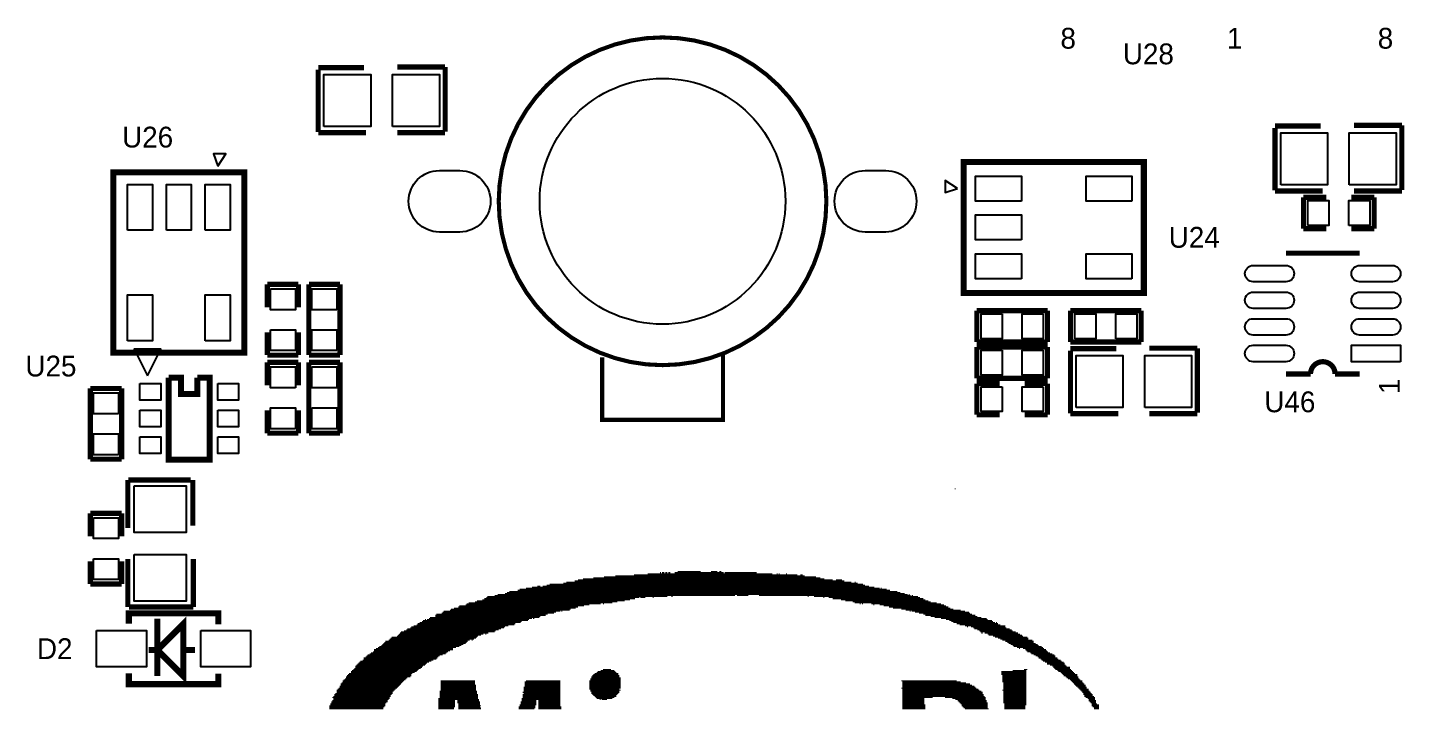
# Model space of a CAD drawing. Extents: x -41 to 160, y -9 to 129.
# Drawn here: x 2.4 to 36.02, y 68.52 to 85.14 of the extents above; entities that cross this region are included whole.
import ezdxf
from ezdxf.enums import TextEntityAlignment as Align

# ---------------------------------------------------------------- set-up
doc = ezdxf.new("R2010")
doc.units = 0
for name, color, linetype in [('BG_SILKSCREEN_TOP', 7, 'CONTINUOUS'), ('MA_PEN3', 7, 'CONTINUOUS'), ('PG_SILKSCREEN_TOP', 2, 'CONTINUOUS'), ('PIN_TOP', 1, 'CONTINUOUS'), ('RD_SILKSCREEN_TOP', 40, 'CONTINUOUS')]:
    doc.layers.add(name, color=color, linetype=linetype)

msp = doc.modelspace()

# ---------------------------------------------------------------- linework, layer by layer
at = {"layer": 'MA_PEN3', "const_width": 0.0254}
for points in [[(25.03678, 73.87844), (25.06218, 73.87844)], [(15.56004, 71.60514), (22.51964, 71.60514)], [(15.76324, 71.63054), (22.34184, 71.63054)], [(15.83944, 71.65594), (22.06244, 71.65594)], [(15.96644, 71.68134), (21.85924, 71.68134)], [(16.22044, 71.70674), (21.75764, 71.70674)], [(16.47444, 71.73214), (21.65604, 71.73214)], [(16.75384, 71.75754), (21.37664, 71.75754)], [(17.21104, 71.78294), (21.19884, 71.78294)], [(17.54124, 71.80834), (20.58924, 71.80834)], [(17.84604, 71.83374), (17.87144, 71.83374)], [(17.89684, 71.83374), (17.94764, 71.83374)], [(17.97304, 71.83374), (18.02384, 71.83374)], [(18.04924, 71.83374), (18.10004, 71.83374)], [(18.20164, 71.83374), (19.39544, 71.83374)], [(18.27784, 71.85914), (18.83664, 71.85914)], [(19.09064, 71.85914), (19.24304, 71.85914)], [(19.29384, 71.85914), (19.34464, 71.85914)], [(19.42084, 71.83374), (20.20824, 71.83374)], [(20.69084, 71.80834), (20.71624, 71.80834)], [(20.74164, 71.80834), (20.76704, 71.80834)], [(20.91944, 71.80834), (20.94484, 71.80834)], [(21.27504, 71.78294), (21.32584, 71.78294)], [(22.13864, 71.65594), (22.29104, 71.65594)], [(22.59584, 71.60514), (22.62124, 71.60514)], [(13.80744, 71.27494), (19.67484, 71.27494)], [(13.88364, 71.30034), (23.89124, 71.30034)], [(14.06144, 71.32574), (23.81504, 71.32574)], [(14.11224, 71.35114), (23.71344, 71.35114)], [(14.16304, 71.37654), (23.63724, 71.37654)], [(14.36624, 71.40194), (23.45944, 71.40194)], [(14.41704, 71.42734), (23.38324, 71.42734)], [(14.56944, 71.45274), (23.20544, 71.45274)], [(14.72184, 71.47814), (23.07844, 71.47814)], [(14.84884, 71.50354), (14.92504, 71.50354)], [(14.97584, 71.50354), (22.95144, 71.50354)], [(15.07744, 71.52894), (22.84984, 71.52894)], [(15.15364, 71.55434), (22.79904, 71.55434)], [(15.48384, 71.57974), (22.67204, 71.57974)], [(19.72564, 71.27494), (20.00504, 71.27494)], [(20.25904, 71.27494), (23.96744, 71.27494)], [(23.23084, 71.45274), (23.25624, 71.45274)], [(23.91664, 71.30034), (23.94204, 71.30034)], [(23.99284, 71.27494), (24.01824, 71.27494)], [(12.74064, 70.94474), (15.66164, 70.94474)], [(12.81684, 70.97014), (15.78864, 70.97014)], [(12.91844, 70.99554), (15.83944, 70.99554)], [(12.94384, 71.02094), (15.99184, 71.02094)], [(13.09624, 71.04634), (16.11884, 71.04634)], [(13.12164, 71.07174), (16.39824, 71.07174)], [(13.17244, 71.09714), (16.67764, 71.09714)], [(13.32484, 71.12254), (16.80464, 71.12254)], [(13.37564, 71.14794), (16.98244, 71.14794)], [(13.50264, 71.17334), (17.10944, 71.17334)], [(13.55344, 71.19874), (17.23644, 71.19874)], [(13.60424, 71.22414), (17.33804, 71.22414)], [(13.62964, 71.24954), (18.02384, 71.24954)], [(16.44904, 71.07174), (16.47444, 71.07174)], [(17.36344, 71.22414), (17.49044, 71.22414)], [(17.66824, 71.22414), (17.69364, 71.22414)], [(18.12544, 71.24954), (18.15084, 71.24954)], [(21.45284, 71.24954), (21.47824, 71.24954)], [(21.60524, 71.24954), (24.14524, 71.24954)], [(21.83384, 71.22414), (21.85924, 71.22414)], [(21.96084, 71.22414), (24.19604, 71.22414)], [(22.06244, 71.19874), (24.27224, 71.19874)], [(22.26564, 71.17334), (24.32304, 71.17334)], [(22.36724, 71.14794), (24.39924, 71.14794)], [(22.54504, 71.12254), (24.45004, 71.12254)], [(22.59584, 71.09714), (24.60244, 71.09714)], [(22.72284, 71.07174), (22.74824, 71.07174)], [(22.77364, 71.07174), (22.79904, 71.07174)], [(23.00224, 71.07174), (24.70404, 71.07174)], [(23.05304, 71.04634), (23.07844, 71.04634)], [(23.20544, 71.04634), (24.78024, 71.04634)], [(23.30704, 71.02094), (24.83104, 71.02094)], [(23.43404, 70.99554), (24.88184, 70.99554)], [(23.53564, 70.97014), (24.93264, 70.97014)], [(23.73884, 70.94474), (25.00884, 70.94474)], [(11.97864, 70.61454), (14.44244, 70.61454)], [(12.02944, 70.63994), (14.46784, 70.63994)], [(12.05484, 70.66534), (14.62024, 70.66534)], [(12.10564, 70.69074), (12.13104, 70.69074)], [(12.15644, 70.69074), (14.64564, 70.69074)], [(12.20724, 70.71614), (14.72184, 70.71614)], [(12.23264, 70.74154), (14.89964, 70.74154)], [(12.35964, 70.79234), (15.05204, 70.79234)], [(12.35964, 70.76694), (14.92504, 70.76694)], [(12.38504, 70.81774), (15.10284, 70.81774)], [(12.51204, 70.84314), (15.25524, 70.84314)], [(12.53744, 70.86854), (15.30604, 70.86854)], [(12.56284, 70.89394), (15.40764, 70.89394)], [(12.71524, 70.91934), (15.63624, 70.91934)], [(14.74724, 70.71614), (14.77264, 70.71614)], [(15.43304, 70.89394), (15.45844, 70.89394)], [(23.84044, 70.91934), (25.18664, 70.91934)], [(23.94204, 70.89394), (23.96744, 70.89394)], [(23.99284, 70.89394), (25.28824, 70.89394)], [(24.06904, 70.86854), (25.38984, 70.86854)], [(24.17064, 70.84314), (25.41524, 70.84314)], [(24.27224, 70.81774), (25.46604, 70.81774)], [(24.32304, 70.79234), (25.54224, 70.79234)], [(24.45004, 70.76694), (25.59304, 70.76694)], [(24.55164, 70.74154), (25.69464, 70.74154)], [(24.70404, 70.71614), (25.82164, 70.71614)], [(24.83104, 70.69074), (25.84704, 70.69074)], [(24.90724, 70.66534), (25.94864, 70.66534)], [(24.95804, 70.63994), (25.97404, 70.63994)], [(25.00884, 70.61454), (26.02484, 70.61454)], [(26.05024, 70.61454), (26.07564, 70.61454)], [(11.29284, 70.25894), (13.37564, 70.25894)], [(11.41984, 70.28434), (13.40104, 70.28434)], [(11.44524, 70.30974), (13.47724, 70.30974)], [(11.47064, 70.33514), (13.52804, 70.33514)], [(11.49604, 70.36054), (13.65504, 70.36054)], [(11.52144, 70.38594), (13.80744, 70.38594)], [(11.59764, 70.41134), (13.83284, 70.41134)], [(11.64844, 70.43674), (13.90904, 70.43674)], [(11.67384, 70.46214), (13.95984, 70.46214)], [(11.75004, 70.48754), (14.03604, 70.48754)], [(11.77544, 70.51294), (14.06144, 70.51294)], [(11.82624, 70.53834), (14.13764, 70.53834)], [(11.90244, 70.56374), (14.29004, 70.56374)], [(11.92784, 70.58914), (14.31544, 70.58914)], [(13.57884, 70.33514), (13.60424, 70.33514)], [(25.08504, 70.58914), (26.10104, 70.58914)], [(25.16124, 70.56374), (26.15184, 70.56374)], [(25.28824, 70.53834), (26.27884, 70.53834)], [(25.33904, 70.51294), (25.36444, 70.51294)], [(25.44064, 70.51294), (26.27884, 70.51294)], [(25.49144, 70.48754), (26.30424, 70.48754)], [(25.51684, 70.46214), (26.38044, 70.46214)], [(25.59304, 70.43674), (26.43124, 70.43674)], [(25.64384, 70.41134), (26.45664, 70.41134)], [(25.66924, 70.38594), (26.53284, 70.38594)], [(25.69464, 70.36054), (25.72004, 70.36054)], [(25.77084, 70.36054), (26.58364, 70.36054)], [(25.84704, 70.33514), (26.63444, 70.33514)], [(25.87244, 70.30974), (26.68524, 70.30974)], [(25.97404, 70.28434), (26.71064, 70.28434)], [(26.02484, 70.25894), (26.81224, 70.25894)], [(10.86104, 69.95414), (12.79144, 69.95414)], [(10.86104, 69.92874), (12.71524, 69.92874)], [(10.91184, 69.97954), (12.79144, 69.97954)], [(10.96264, 70.00494), (12.86764, 70.00494)], [(10.98804, 70.03034), (12.94384, 70.03034)], [(11.03884, 70.05574), (12.99464, 70.05574)], [(11.06424, 70.08114), (13.04544, 70.08114)], [(11.08964, 70.10654), (13.09624, 70.10654)], [(11.11504, 70.13194), (13.12164, 70.13194)], [(11.14044, 70.15734), (13.14704, 70.15734)], [(11.21664, 70.18274), (13.19784, 70.18274)], [(11.24204, 70.20814), (13.29944, 70.20814)], [(11.26744, 70.23354), (13.35024, 70.23354)], [(13.24864, 70.18274), (13.27404, 70.18274)], [(26.10104, 70.23354), (26.83764, 70.23354)], [(26.15184, 70.20814), (26.83764, 70.20814)], [(26.20264, 70.18274), (26.93924, 70.18274)], [(26.27884, 70.15734), (26.96464, 70.15734)], [(26.32964, 70.13194), (26.96464, 70.13194)], [(26.35504, 70.10654), (27.01544, 70.10654)], [(26.40584, 70.08114), (27.06624, 70.08114)], [(26.45664, 70.05574), (27.09164, 70.05574)], [(26.48204, 70.03034), (27.16784, 70.03034)], [(26.55824, 70.00494), (27.19324, 70.00494)], [(26.60904, 69.97954), (26.63444, 69.97954)], [(26.71064, 69.97954), (27.21864, 69.97954)], [(26.76144, 69.95414), (27.26944, 69.95414)], [(26.78684, 69.92874), (27.29484, 69.92874)], [(10.45464, 69.59854), (12.13104, 69.59854)], [(10.48004, 69.62394), (12.15644, 69.62394)], [(10.50544, 69.64934), (12.20724, 69.64934)], [(10.53084, 69.67474), (12.25804, 69.67474)], [(10.58164, 69.70014), (12.30884, 69.70014)], [(10.60704, 69.75094), (12.41044, 69.75094)], [(10.60704, 69.72554), (12.38504, 69.72554)], [(10.65784, 69.77634), (12.43584, 69.77634)], [(10.68324, 69.80174), (12.46124, 69.80174)], [(10.70864, 69.82714), (12.53744, 69.82714)], [(10.75944, 69.85254), (12.61364, 69.85254)], [(10.78484, 69.87794), (12.63904, 69.87794)], [(10.83564, 69.90334), (12.66444, 69.90334)], [(26.81224, 69.90334), (27.32024, 69.90334)], [(26.88844, 69.87794), (27.37104, 69.87794)], [(26.91384, 69.85254), (27.42184, 69.85254)], [(26.96464, 69.82714), (27.47264, 69.82714)], [(27.01544, 69.80174), (27.49804, 69.80174)], [(27.06624, 69.77634), (27.49804, 69.77634)], [(27.09164, 69.75094), (27.54884, 69.75094)], [(27.14244, 69.72554), (27.57424, 69.72554)], [(27.16784, 69.70014), (27.62504, 69.70014)], [(27.19324, 69.67474), (27.65044, 69.67474)], [(27.24404, 69.64934), (27.70124, 69.64934)], [(27.29484, 69.62394), (27.72664, 69.62394)], [(27.29484, 69.59854), (27.72664, 69.59854)], [(10.17524, 69.29374), (11.75004, 69.29374)], [(10.17524, 69.26834), (11.67384, 69.26834)], [(10.20064, 69.31914), (11.77544, 69.31914)], [(10.22604, 69.34454), (11.77544, 69.34454)], [(10.25144, 69.36994), (11.80084, 69.36994)], [(10.30224, 69.42074), (11.90244, 69.42074)], [(10.30224, 69.39534), (11.85164, 69.39534)], [(10.32764, 69.44614), (11.92784, 69.44614)], [(10.35304, 69.47154), (11.95324, 69.47154)], [(10.37844, 69.49694), (12.00404, 69.49694)], [(10.40384, 69.54774), (12.05484, 69.54774)], [(10.40384, 69.52234), (12.02944, 69.52234)], [(10.42924, 69.57314), (12.10564, 69.57314)], [(16.16964, 69.29374), (16.85544, 69.29374)], [(16.16964, 69.26834), (16.88084, 69.26834)], [(16.19504, 69.31914), (16.85544, 69.31914)], [(16.22044, 69.34454), (16.83004, 69.34454)], [(16.24584, 69.36994), (16.83004, 69.36994)], [(16.29664, 69.39534), (16.77924, 69.39534)], [(16.32204, 69.42074), (16.75384, 69.42074)], [(16.39824, 69.44614), (16.72844, 69.44614)], [(16.44904, 69.47154), (16.65224, 69.47154)], [(26.17724, 69.42074), (26.78684, 69.42074)], [(26.17724, 69.39534), (26.78684, 69.39534)], [(26.17724, 69.36994), (26.78684, 69.36994)], [(26.17724, 69.34454), (26.78684, 69.34454)], [(26.20264, 69.31914), (26.78684, 69.31914)], [(26.20264, 69.29374), (26.78684, 69.29374)], [(26.20264, 69.26834), (26.78684, 69.26834)], [(26.45664, 69.44614), (26.78684, 69.44614)], [(26.73604, 69.47154), (26.81224, 69.47154)], [(27.37104, 69.57314), (27.75204, 69.57314)], [(27.42184, 69.54774), (27.77744, 69.54774)], [(27.44724, 69.52234), (27.85364, 69.52234)], [(27.47264, 69.49694), (27.85364, 69.49694)], [(27.49804, 69.47154), (27.87904, 69.47154)], [(27.54884, 69.44614), (27.90444, 69.44614)], [(27.57424, 69.42074), (27.92984, 69.42074)], [(27.62504, 69.39534), (27.95524, 69.39534)], [(27.65044, 69.36994), (27.98064, 69.36994)], [(27.67584, 69.34454), (28.03144, 69.34454)], [(27.70124, 69.31914), (28.03144, 69.31914)], [(27.75204, 69.29374), (28.05684, 69.29374)], [(27.77744, 69.26834), (28.05684, 69.26834)], [(9.94664, 68.96354), (11.36904, 68.96354)], [(9.94664, 68.93814), (11.34364, 68.93814)], [(9.94664, 68.91274), (11.31824, 68.91274)], [(9.97204, 68.98894), (11.39444, 68.98894)], [(9.99744, 69.01434), (11.41984, 69.01434)], [(10.02284, 69.06514), (11.47064, 69.06514)], [(10.02284, 69.03974), (11.44524, 69.03974)], [(10.04824, 69.11594), (11.52144, 69.11594)], [(10.04824, 69.09054), (11.49604, 69.09054)], [(10.07364, 69.14134), (11.54684, 69.14134)], [(10.09904, 69.19214), (11.59764, 69.19214)], [(10.09904, 69.16674), (11.57224, 69.16674)], [(10.12444, 69.21754), (11.62304, 69.21754)], [(10.14984, 69.24294), (11.64844, 69.24294)], [(12.46124, 68.93814), (13.37564, 68.93814)], [(12.46124, 68.91274), (13.37564, 68.91274)], [(12.48664, 69.19214), (13.32484, 69.19214)], [(12.48664, 69.16674), (13.32484, 69.16674)], [(12.48664, 69.14134), (13.32484, 69.14134)], [(12.48664, 69.11594), (13.32484, 69.11594)], [(12.48664, 69.09054), (13.35024, 69.09054)], [(12.48664, 69.06514), (13.35024, 69.06514)], [(12.48664, 69.03974), (13.35024, 69.03974)], [(12.48664, 69.01434), (13.35024, 69.01434)], [(12.48664, 68.98894), (13.35024, 68.98894)], [(12.48664, 68.96354), (13.35024, 68.96354)], [(14.49324, 68.91274), (15.40764, 68.91274)], [(14.51864, 69.03974), (15.40764, 69.03974)], [(14.51864, 69.01434), (15.40764, 69.01434)], [(14.51864, 68.98894), (15.40764, 68.98894)], [(14.51864, 68.96354), (15.40764, 68.96354)], [(14.51864, 68.93814), (15.40764, 68.93814)], [(14.54404, 69.16674), (15.40764, 69.16674)], [(14.54404, 69.14134), (15.40764, 69.14134)], [(14.54404, 69.11594), (15.40764, 69.11594)], [(14.54404, 69.09054), (15.40764, 69.09054)], [(14.54404, 69.06514), (15.40764, 69.06514)], [(14.56944, 69.19214), (15.40764, 69.19214)], [(16.11884, 69.19214), (16.88084, 69.19214)], [(16.11884, 69.16674), (16.88084, 69.16674)], [(16.11884, 69.14134), (16.88084, 69.14134)], [(16.11884, 69.11594), (16.88084, 69.11594)], [(16.11884, 69.09054), (16.88084, 69.09054)], [(16.11884, 69.06514), (16.88084, 69.06514)], [(16.11884, 69.03974), (16.88084, 69.03974)], [(16.11884, 69.01434), (16.88084, 69.01434)], [(16.11884, 68.98894), (16.85544, 68.98894)], [(16.14424, 69.24294), (16.88084, 69.24294)], [(16.14424, 69.21754), (16.88084, 69.21754)], [(16.14424, 68.96354), (16.88084, 68.96354)], [(16.14424, 68.93814), (16.85544, 68.93814)], [(16.16964, 68.91274), (16.85544, 68.91274)], [(23.73884, 69.19214), (25.08504, 69.19214)], [(23.73884, 69.01434), (25.56764, 69.01434)], [(23.76424, 69.16674), (25.18664, 69.16674)], [(23.76424, 69.14134), (25.31364, 69.14134)], [(23.76424, 69.11594), (25.41524, 69.11594)], [(23.76424, 69.09054), (25.46604, 69.09054)], [(23.76424, 69.06514), (25.51684, 69.06514)], [(23.76424, 69.03974), (25.54224, 69.03974)], [(23.76424, 68.98894), (25.61844, 68.98894)], [(23.76424, 68.96354), (25.64384, 68.96354)], [(23.76424, 68.93814), (25.69464, 68.93814)], [(23.76424, 68.91274), (25.72004, 68.91274)], [(26.20264, 69.24294), (26.78684, 69.24294)], [(26.20264, 69.21754), (26.78684, 69.21754)], [(26.20264, 69.19214), (26.78684, 69.19214)], [(26.20264, 69.16674), (26.78684, 69.16674)], [(26.20264, 68.96354), (26.78684, 68.96354)], [(26.22804, 69.14134), (26.78684, 69.14134)], [(26.22804, 69.11594), (26.78684, 69.11594)], [(26.22804, 69.09054), (26.78684, 69.09054)], [(26.22804, 69.06514), (26.78684, 69.06514)], [(26.22804, 69.03974), (26.78684, 69.03974)], [(26.22804, 69.01434), (26.78684, 69.01434)], [(26.22804, 68.98894), (26.78684, 68.98894)], [(26.22804, 68.93814), (26.78684, 68.93814)], [(26.22804, 68.91274), (26.78684, 68.91274)], [(27.80284, 69.24294), (28.08224, 69.24294)], [(27.85364, 69.21754), (28.10764, 69.21754)], [(27.87904, 69.19214), (28.15844, 69.19214)], [(27.90444, 69.16674), (28.15844, 69.16674)], [(27.92984, 69.14134), (28.18384, 69.14134)], [(27.95524, 69.11594), (28.20924, 69.11594)], [(27.98064, 69.09054), (28.23464, 69.09054)], [(28.00604, 69.06514), (28.23464, 69.06514)], [(28.03144, 69.03974), (28.26004, 69.03974)], [(28.05684, 69.01434), (28.26004, 69.01434)], [(28.08224, 68.98894), (28.31084, 68.98894)], [(28.10764, 68.96354), (28.31084, 68.96354)], [(28.13304, 68.93814), (28.33624, 68.93814)], [(28.15844, 68.91274), (28.36164, 68.91274)], [(9.76884, 68.58254), (11.14044, 68.58254)], [(9.79424, 68.63334), (11.14044, 68.63334)], [(9.79424, 68.60794), (11.14044, 68.60794)], [(9.81964, 68.68414), (11.19124, 68.68414)], [(9.81964, 68.65874), (11.16584, 68.65874)], [(9.84504, 68.78574), (11.24204, 68.78574)], [(9.84504, 68.70954), (11.19124, 68.70954)], [(9.87044, 68.81114), (11.26744, 68.81114)], [(9.87044, 68.76034), (11.24204, 68.76034)], [(9.87044, 68.73494), (11.21664, 68.73494)], [(9.89584, 68.86194), (11.29284, 68.86194)], [(9.89584, 68.83654), (11.26744, 68.83654)], [(9.92124, 68.88734), (11.31824, 68.88734)], [(12.43584, 68.76034), (13.40104, 68.76034)], [(12.43584, 68.73494), (13.42644, 68.73494)], [(12.43584, 68.70954), (12.84224, 68.70954)], [(12.43584, 68.68414), (12.84224, 68.68414)], [(12.43584, 68.65874), (12.84224, 68.65874)], [(12.43584, 68.63334), (12.84224, 68.63334)], [(12.43584, 68.60794), (12.84224, 68.60794)], [(12.43584, 68.58254), (12.84224, 68.58254)], [(12.46124, 68.88734), (13.37564, 68.88734)], [(12.46124, 68.86194), (13.40104, 68.86194)], [(12.46124, 68.83654), (13.40104, 68.83654)], [(12.46124, 68.81114), (13.40104, 68.81114)], [(12.46124, 68.78574), (13.40104, 68.78574)], [(12.89304, 68.70954), (13.42644, 68.70954)], [(12.89304, 68.68414), (13.45184, 68.68414)], [(12.89304, 68.65874), (13.45184, 68.65874)], [(12.91844, 68.63334), (13.45184, 68.63334)], [(12.91844, 68.60794), (13.45184, 68.60794)], [(12.91844, 68.58254), (13.47724, 68.58254)], [(14.41704, 68.60794), (14.82344, 68.60794)], [(14.41704, 68.58254), (14.79804, 68.58254)], [(14.44244, 68.68414), (14.82344, 68.68414)], [(14.44244, 68.65874), (14.82344, 68.65874)], [(14.44244, 68.63334), (14.82344, 68.63334)], [(14.46784, 68.76034), (15.40764, 68.76034)], [(14.46784, 68.73494), (15.40764, 68.73494)], [(14.46784, 68.70954), (14.82344, 68.70954)], [(14.49324, 68.86194), (15.40764, 68.86194)], [(14.49324, 68.83654), (15.40764, 68.83654)], [(14.49324, 68.81114), (15.40764, 68.81114)], [(14.49324, 68.78574), (15.40764, 68.78574)], [(14.51864, 68.88734), (15.40764, 68.88734)], [(14.87424, 68.70954), (15.40764, 68.70954)], [(14.87424, 68.68414), (15.40764, 68.68414)], [(14.87424, 68.65874), (15.40764, 68.65874)], [(14.87424, 68.63334), (15.40764, 68.63334)], [(14.87424, 68.60794), (15.40764, 68.60794)], [(14.87424, 68.58254), (15.40764, 68.58254)], [(16.16964, 68.88734), (16.83004, 68.88734)], [(16.19504, 68.86194), (16.80464, 68.86194)], [(16.22044, 68.83654), (16.77924, 68.83654)], [(16.24584, 68.81114), (16.77924, 68.81114)], [(16.27124, 68.78574), (16.72844, 68.78574)], [(16.29664, 68.76034), (16.67764, 68.76034)], [(16.37284, 68.73494), (16.39824, 68.73494)], [(16.42364, 68.73494), (16.55064, 68.73494)], [(23.76424, 68.88734), (25.72004, 68.88734)], [(23.76424, 68.86194), (25.74544, 68.86194)], [(23.76424, 68.83654), (25.74544, 68.83654)], [(23.76424, 68.81114), (25.77084, 68.81114)], [(23.76424, 68.78574), (24.50084, 68.78574)], [(23.76424, 68.76034), (24.29764, 68.76034)], [(23.76424, 68.73494), (24.29764, 68.73494)], [(23.76424, 68.70954), (24.29764, 68.70954)], [(23.76424, 68.68414), (24.29764, 68.68414)], [(23.76424, 68.65874), (24.29764, 68.65874)], [(23.76424, 68.63334), (24.29764, 68.63334)], [(23.76424, 68.60794), (24.32304, 68.60794)], [(23.76424, 68.58254), (24.32304, 68.58254)], [(24.80564, 68.78574), (25.79624, 68.78574)], [(24.98344, 68.76034), (25.79624, 68.76034)], [(25.05964, 68.73494), (25.79624, 68.73494)], [(25.11044, 68.70954), (25.82164, 68.70954)], [(25.13584, 68.68414), (25.82164, 68.68414)], [(25.16124, 68.65874), (25.84704, 68.65874)], [(25.18664, 68.63334), (25.84704, 68.63334)], [(25.21204, 68.60794), (25.84704, 68.60794)], [(25.21204, 68.58254), (25.84704, 68.58254)], [(26.22804, 68.88734), (26.78684, 68.88734)], [(26.22804, 68.86194), (26.78684, 68.86194)], [(26.22804, 68.83654), (26.78684, 68.83654)], [(26.22804, 68.81114), (26.78684, 68.81114)], [(26.22804, 68.78574), (26.78684, 68.78574)], [(26.22804, 68.76034), (26.78684, 68.76034)], [(26.22804, 68.73494), (26.78684, 68.73494)], [(26.22804, 68.70954), (26.78684, 68.70954)], [(26.22804, 68.68414), (26.78684, 68.68414)], [(26.22804, 68.65874), (26.78684, 68.65874)], [(26.25344, 68.63334), (26.78684, 68.63334)], [(26.25344, 68.60794), (26.78684, 68.60794)], [(26.25344, 68.58254), (26.76144, 68.58254)], [(28.18384, 68.88734), (28.38704, 68.88734)], [(28.18384, 68.86194), (28.41244, 68.86194)], [(28.20924, 68.83654), (28.41244, 68.83654)], [(28.20924, 68.81114), (28.43784, 68.81114)], [(28.23464, 68.78574), (28.46324, 68.78574)], [(28.28544, 68.76034), (28.46324, 68.76034)], [(28.31084, 68.73494), (28.46324, 68.73494)], [(28.31084, 68.70954), (28.48864, 68.70954)], [(28.33624, 68.68414), (28.48864, 68.68414)], [(28.36164, 68.65874), (28.48864, 68.65874)], [(28.38704, 68.63334), (28.51404, 68.63334)], [(28.38704, 68.60794), (28.56484, 68.60794)], [(28.38704, 68.58254), (28.56484, 68.58254)], [(9.76884, 68.55714), (11.11504, 68.55714)], [(9.76884, 68.53174), (11.08964, 68.53174)], [(9.76884, 68.50634), (11.08964, 68.50634)], [(12.43584, 68.55714), (12.84224, 68.55714)], [(12.43584, 68.53174), (12.81684, 68.53174)], [(12.43584, 68.50634), (12.81684, 68.50634)], [(12.91844, 68.55714), (13.45184, 68.55714)], [(12.91844, 68.53174), (13.47724, 68.53174)], [(12.91844, 68.50634), (13.47724, 68.50634)], [(14.39164, 68.55714), (14.79804, 68.55714)], [(14.39164, 68.53174), (14.79804, 68.53174)], [(14.39164, 68.50634), (14.77264, 68.50634)], [(14.87424, 68.55714), (15.43304, 68.55714)], [(14.87424, 68.53174), (15.43304, 68.53174)], [(14.87424, 68.50634), (15.43304, 68.50634)], [(23.76424, 68.55714), (24.32304, 68.55714)], [(23.76424, 68.53174), (24.32304, 68.53174)], [(23.76424, 68.50634), (24.32304, 68.50634)], [(25.23744, 68.55714), (25.84704, 68.55714)], [(25.26284, 68.53174), (25.84704, 68.53174)], [(25.28824, 68.50634), (25.87244, 68.50634)], [(26.25344, 68.55714), (26.76144, 68.55714)], [(26.25344, 68.53174), (26.76144, 68.53174)], [(26.25344, 68.50634), (26.76144, 68.50634)], [(28.41244, 68.55714), (28.56484, 68.55714)], [(28.43784, 68.53174), (28.56484, 68.53174)], [(28.43784, 68.50634), (28.56484, 68.50634)]]:
    msp.add_lwpolyline(points, dxfattribs=at)
at = {"layer": 'PG_SILKSCREEN_TOP'}
for points, const_width in [([(21.906992, 80.899, 1), (13.907008, 80.899, 1), (21.906992, 80.899)], 0.100101), ([(33.128483, 76.683133), (33.728381, 76.683133, -0.999915), (34.328379, 76.683133)], 0.127)]:
    msp.add_lwpolyline(points, format="xyb", dxfattribs=dict(at, const_width=const_width))
for points, const_width in [([(10.6172, 84.1629), (9.4996, 84.1629)], 0.127), ([(9.4996, 84.1121), (9.4996, 82.5881)], 0.127), ([(11.43, 84.1756), (12.5984, 84.1756)], 0.127), ([(12.5984, 84.1756), (12.5984, 82.6008)], 0.127), ([(33.97758, 82.73796), (32.85998, 82.73796)], 0.127), ([(32.85998, 82.68716), (32.85998, 81.16316)], 0.127), ([(34.79038, 82.75066), (35.95878, 82.75066)], 0.127), ([(35.95878, 82.75066), (35.95878, 81.17586)], 0.127), ([(9.4996, 82.5754), (10.668, 82.5754)], 0.127), ([(12.5984, 82.5754), (11.43, 82.5754)], 0.127), ([(25.259944, 78.659863), (25.259944, 81.859857), (29.659936, 81.859857), (29.659936, 78.659863), (25.259944, 78.659863)], 0.150012), ([(4.496003, 81.603875), (7.695997, 81.603875), (7.695997, 77.203884), (4.496003, 77.203884), (4.496003, 81.603875)], 0.150012), ([(32.85998, 81.15046), (34.02838, 81.15046)], 0.127), ([(34.11474, 80.99298), (33.55594, 80.99298)], 0.127), ([(33.55594, 80.99298), (33.55594, 80.23098)], 0.127), ([(35.28314, 80.99298), (34.72434, 80.99298)], 0.127), ([(35.95878, 81.15046), (34.79038, 81.15046)], 0.127), ([(35.28314, 80.23098), (35.28314, 80.99298)], 0.127), ([(33.55594, 80.23098), (34.11474, 80.23098)], 0.127), ([(34.72434, 80.23098), (35.28314, 80.23098)], 0.127), ([(34.928277, 79.633547), (33.128483, 79.633547)], 0.127), ([(8.255, 78.87048), (8.255, 78.31168)], 0.127), ([(9.017, 78.87048), (8.255, 78.87048)], 0.127), ([(9.017, 78.31168), (9.017, 78.87048)], 0.127), ([(9.271, 78.87048), (9.271, 77.14328)], 0.127), ([(10.033, 78.87048), (9.271, 78.87048)], 0.127), ([(10.033, 77.14328), (10.033, 78.87048)], 0.127), ([(25.58034, 78.22786), (25.58034, 77.46586)], 0.127), ([(27.30754, 78.22786), (25.58034, 78.22786)], 0.127), ([(27.30754, 77.46586), (27.30754, 78.22786)], 0.127), ([(29.59354, 78.22786), (27.86634, 78.22786)], 0.127), ([(27.86634, 78.22786), (27.86634, 77.46586)], 0.127), ([(29.59354, 77.46586), (29.59354, 78.22786)], 0.127), ([(8.255, 77.70208), (8.255, 77.14328)], 0.127), ([(9.017, 77.14328), (9.017, 77.70208)], 0.127), ([(25.58034, 77.46586), (27.30754, 77.46586)], 0.127), ([(25.58034, 77.33886), (25.58034, 76.57686)], 0.127), ([(27.30754, 77.33886), (25.58034, 77.33886)], 0.127), ([(27.30754, 76.57686), (27.30754, 77.33886)], 0.127), ([(27.86634, 77.46586), (29.59354, 77.46586)], 0.127), ([(28.98394, 77.30076), (27.86634, 77.30076)], 0.127), ([(29.79674, 77.31346), (30.96514, 77.31346)], 0.127), ([(30.96514, 77.31346), (30.96514, 75.73866)], 0.127), ([(8.255, 77.14328), (9.017, 77.14328)], 0.127), ([(8.255, 76.96548), (8.255, 76.40668)], 0.127), ([(9.017, 76.96548), (8.255, 76.96548)], 0.127), ([(9.017, 76.40668), (9.017, 76.96548)], 0.127), ([(9.271, 77.14328), (10.033, 77.14328)], 0.127), ([(9.271, 76.96548), (9.271, 75.23828)], 0.127), ([(10.033, 76.96548), (9.271, 76.96548)], 0.127), ([(10.033, 75.23828), (10.033, 76.96548)], 0.127), ([(16.432301, 77.089), (16.432301, 75.565), (19.381699, 75.565), (19.381699, 77.1652)], 0.100101), ([(27.86634, 77.24996), (27.86634, 75.72596)], 0.127), ([(5.850001, 76.593878), (6.15, 76.593878), (6.15, 76.193879), (6.55, 76.193879), (6.55, 76.593878)], 0.150012), ([(5.850001, 76.593878), (5.850001, 74.593882), (6.849999, 74.593882), (6.849999, 76.593878), (6.55, 76.593878)], 0.150012), ([(34.328379, 76.683133), (34.928277, 76.683133)], 0.127), ([(3.937, 76.33048), (3.937, 74.60328)], 0.127), ([(4.699, 76.33048), (3.937, 76.33048)], 0.127), ([(4.699, 74.60328), (4.699, 76.33048)], 0.127), ([(25.58034, 76.57686), (27.30754, 76.57686)], 0.127), ([(26.13914, 76.44986), (25.58034, 76.44986)], 0.127), ([(25.58034, 76.44986), (25.58034, 75.68786)], 0.127), ([(27.30754, 76.44986), (26.74874, 76.44986)], 0.127), ([(27.30754, 75.68786), (27.30754, 76.44986)], 0.127), ([(8.255, 75.79708), (8.255, 75.23828)], 0.127), ([(9.017, 75.23828), (9.017, 75.79708)], 0.127), ([(25.58034, 75.68786), (26.13914, 75.68786)], 0.127), ([(26.74874, 75.68786), (27.30754, 75.68786)], 0.127), ([(27.86634, 75.71326), (29.03474, 75.71326)], 0.127), ([(30.96514, 75.71326), (29.79674, 75.71326)], 0.127), ([(8.255, 75.23828), (9.017, 75.23828)], 0.127), ([(9.271, 75.23828), (10.033, 75.23828)], 0.127), ([(3.937, 74.60328), (4.699, 74.60328)], 0.127), ([(4.8514, 74.09528), (4.8514, 72.92688)], 0.127), ([(6.3881, 74.09528), (4.8641, 74.09528)], 0.127), ([(6.4389, 72.97768), (6.4389, 74.09528)], 0.127), ([(3.937, 73.28248), (3.937, 72.72368)], 0.127), ([(4.699, 73.28248), (3.937, 73.28248)], 0.127), ([(4.699, 72.72368), (4.699, 73.28248)], 0.127), ([(3.937, 72.11408), (3.937, 71.55528)], 0.127), ([(4.699, 71.55528), (4.699, 72.11408)], 0.127), ([(4.8514, 70.99648), (4.8514, 72.16488)], 0.127), ([(6.4516, 72.16488), (6.4516, 70.99648)], 0.127), ([(3.937, 71.55528), (4.699, 71.55528)], 0.127), ([(6.4516, 70.99648), (4.8768, 70.99648)], 0.127), ([(7.0612, 70.5739), (7.0612, 70.8406), (4.8768, 70.8406), (4.8768, 70.5866)], 0.1524), ([(5.570195, 69.946495), (6.205195, 69.311495), (6.205195, 70.581495), (5.570195, 69.946495), (5.356911, 69.946495)], 0.1524), ([(5.570195, 69.311495), (5.570195, 70.708495)], 0.1524), ([(6.205195, 69.946495), (6.492189, 69.946495)], 0.1524), ([(4.8768, 69.3801), (4.8768, 69.1134), (7.0612, 69.1134), (7.0612, 69.3674)], 0.1524)]:
    msp.add_lwpolyline(points, dxfattribs=dict(at, const_width=const_width))
for points in [[(7.046011, 81.753888), (7.24601, 82.053887), (6.946011, 82.053887)], [(25.109932, 81.209871), (24.809933, 81.40987), (24.809933, 81.109871)], [(5.334025, 76.636982), (5.659018, 77.286993), (5.009007, 77.286993)]]:
    msp.add_lwpolyline(points, close=True, dxfattribs=at)
at = {"layer": 'PIN_TOP'}
for points in [[(9.6393, 82.7278), (9.6393, 83.9978), (10.7823, 83.9978), (10.7823, 82.7278)], [(11.3157, 82.7278), (11.3157, 83.9978), (12.4587, 83.9978), (12.4587, 82.7278)], [(32.99968, 81.30286), (32.99968, 82.57286), (34.14268, 82.57286), (34.14268, 81.30286)], [(34.67608, 81.30286), (34.67608, 82.57286), (35.81908, 82.57286), (35.81908, 81.30286)], [(26.66873, 80.905071), (25.55113, 80.905071), (25.55113, 81.514671), (26.66873, 81.514671)], [(29.36875, 80.905071), (28.25115, 80.905071), (28.25115, 81.514671), (29.36875, 81.514671)], [(4.841189, 80.19509), (4.841189, 81.31269), (5.450789, 81.31269), (5.450789, 80.19509)], [(5.7912, 80.19509), (5.7912, 81.31269), (6.4008, 81.31269), (6.4008, 80.19509)], [(6.741211, 80.19509), (6.741211, 81.31269), (7.350811, 81.31269), (7.350811, 80.19509)], [(33.665439, 80.30718), (33.665439, 80.91678), (34.173439, 80.91678), (34.173439, 80.30718)], [(34.665641, 80.30718), (34.665641, 80.91678), (35.173641, 80.91678), (35.173641, 80.30718)], [(26.66873, 79.95506), (25.55113, 79.95506), (25.55113, 80.56466), (26.66873, 80.56466)], [(26.66873, 79.005049), (25.55113, 79.005049), (25.55113, 79.614649), (26.66873, 79.614649)], [(29.36875, 79.005049), (28.25115, 79.005049), (28.25115, 79.614649), (29.36875, 79.614649)], [(8.3312, 78.76098), (8.9408, 78.76098), (8.9408, 78.25298), (8.3312, 78.25298)], [(9.9568, 78.25298), (9.3472, 78.25298), (9.3472, 78.76098), (9.9568, 78.76098)], [(4.841189, 77.49507), (4.841189, 78.61267), (5.450789, 78.61267), (5.450789, 77.49507)], [(6.741211, 77.49507), (6.741211, 78.61267), (7.350811, 78.61267), (7.350811, 77.49507)], [(26.197839, 78.15166), (26.197839, 77.54206), (25.689839, 77.54206), (25.689839, 78.15166)], [(27.198041, 78.15166), (27.198041, 77.54206), (26.690041, 77.54206), (26.690041, 78.15166)], [(27.975839, 77.54206), (27.975839, 78.15166), (28.483839, 78.15166), (28.483839, 77.54206)], [(28.976041, 77.54206), (28.976041, 78.15166), (29.484041, 78.15166), (29.484041, 77.54206)], [(8.3312, 77.760779), (8.9408, 77.760779), (8.9408, 77.252779), (8.3312, 77.252779)], [(9.9568, 77.252779), (9.3472, 77.252779), (9.3472, 77.760779), (9.9568, 77.760779)], [(35.928325, 76.983234), (34.728429, 76.983234), (34.728429, 77.383234), (35.928325, 77.383234)], [(26.197839, 77.26266), (26.197839, 76.65306), (25.689839, 76.65306), (25.689839, 77.26266)], [(27.198041, 77.26266), (27.198041, 76.65306), (26.690041, 76.65306), (26.690041, 77.26266)], [(28.00604, 75.86566), (28.00604, 77.13566), (29.14904, 77.13566), (29.14904, 75.86566)], [(29.68244, 75.86566), (29.68244, 77.13566), (30.82544, 77.13566), (30.82544, 75.86566)], [(8.9408, 76.34798), (8.3312, 76.34798), (8.3312, 76.85598), (8.9408, 76.85598)], [(9.3472, 76.85598), (9.9568, 76.85598), (9.9568, 76.34798), (9.3472, 76.34798)], [(5.145989, 76.447091), (5.653989, 76.447091), (5.653989, 76.040691), (5.145989, 76.040691)], [(7.046011, 76.447091), (7.554011, 76.447091), (7.554011, 76.040691), (7.046011, 76.040691)], [(26.197839, 76.37366), (26.197839, 75.76406), (25.689839, 75.76406), (25.689839, 76.37366)], [(27.198041, 76.37366), (27.198041, 75.76406), (26.690041, 75.76406), (26.690041, 76.37366)], [(4.6228, 75.71298), (4.0132, 75.71298), (4.0132, 76.22098), (4.6228, 76.22098)], [(5.145989, 75.79708), (5.653989, 75.79708), (5.653989, 75.39068), (5.145989, 75.39068)], [(7.046011, 75.79708), (7.554011, 75.79708), (7.554011, 75.39068), (7.046011, 75.39068)], [(8.9408, 75.347779), (8.3312, 75.347779), (8.3312, 75.855779), (8.9408, 75.855779)], [(9.3472, 75.855779), (9.9568, 75.855779), (9.9568, 75.347779), (9.3472, 75.347779)], [(4.6228, 74.712779), (4.0132, 74.712779), (4.0132, 75.220779), (4.6228, 75.220779)], [(5.145989, 75.147068), (5.653989, 75.147068), (5.653989, 74.740668), (5.145989, 74.740668)], [(7.046011, 75.147068), (7.554011, 75.147068), (7.554011, 74.740668), (7.046011, 74.740668)], [(5.0038, 73.95558), (6.2738, 73.95558), (6.2738, 72.81258), (5.0038, 72.81258)], [(4.0132, 73.17298), (4.6228, 73.17298), (4.6228, 72.66498), (4.0132, 72.66498)], [(4.0132, 72.172779), (4.6228, 72.172779), (4.6228, 71.664779), (4.0132, 71.664779)], [(5.0038, 72.27918), (6.2738, 72.27918), (6.2738, 71.13618), (5.0038, 71.13618)], [(4.0894, 70.4215), (5.3086, 70.4215), (5.3086, 69.5325), (4.0894, 69.5325)], [(6.6294, 70.4215), (7.8486, 70.4215), (7.8486, 69.5325), (6.6294, 69.5325)]]:
    msp.add_lwpolyline(points, close=True, dxfattribs=at)
for points in [[(12.957061, 80.148951), (12.457163, 80.148951, -1), (12.457163, 81.649049), (12.957061, 81.649049, -1)], [(23.356837, 80.148951), (22.856939, 80.148951, -1), (22.856939, 81.649049), (23.356837, 81.649049, -1)], [(32.328434, 79.333446), (33.128331, 79.333446, -1), (33.128331, 78.933446), (32.328434, 78.933446, -1)], [(34.928429, 79.333446), (35.728326, 79.333446, -1), (35.728326, 78.933446), (34.928429, 78.933446, -1)], [(32.328434, 78.683434), (33.128331, 78.683434, -1), (33.128331, 78.283435), (32.328434, 78.283435, -1)], [(34.928429, 78.683434), (35.728326, 78.683434, -1), (35.728326, 78.283435), (34.928429, 78.283435, -1)], [(32.328434, 78.033245), (33.128331, 78.033245, -1), (33.128331, 77.633246), (32.328434, 77.633246, -1)], [(34.928429, 78.033245), (35.728326, 78.033245, -1), (35.728326, 77.633246), (34.928429, 77.633246, -1)], [(32.328434, 77.383234), (33.128331, 77.383234, -1), (33.128331, 76.983234), (32.328434, 76.983234, -1)]]:
    msp.add_lwpolyline(points, format="xyb", close=True, dxfattribs=at)
msp.add_circle((17.907, 80.899), 2.999994, dxfattribs=at)

# ---------------------------------------------------------------- texts
at = {"layer": 'BG_SILKSCREEN_TOP'}
for s, p in [('8', (27.6225, 84.624316)), ('1', (31.6865, 84.624316)), ('8', (35.3695, 84.624316))]:
    msp.add_text(s, height=0.508, dxfattribs=at).set_placement(p)
msp.add_text('1', height=0.508, rotation=90, dxfattribs=at).set_placement((35.908285, 76.193447))
at = {"layer": 'RD_SILKSCREEN_TOP'}
for s, p in [('U28', (29.1465, 84.243342)), ('U25', (2.3495, 76.623342)), ('U46', (32.6009, 75.749556))]:
    msp.add_text(s, height=0.508, dxfattribs=at).set_placement(p)
for s, p in [('U26', (5.334, 82.211342)), ('U24', (30.88894, 79.765322)), ('D2', (3.06578, 69.723838))]:
    msp.add_text(s, height=0.508, dxfattribs=at).set_placement(p, align=Align.CENTER)

doc.saveas('drawing.dxf')
